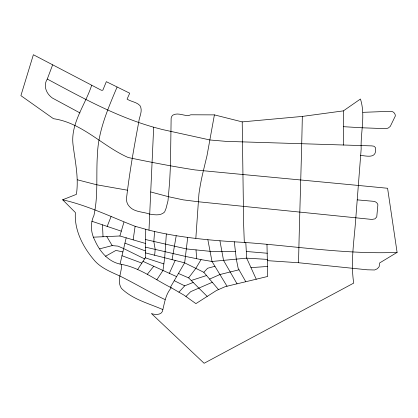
<?xml version="1.0" encoding="UTF-8"?>
<svg xmlns="http://www.w3.org/2000/svg" width="418" height="418" viewBox="0 0 418 418"><rect width="100%" height="100%" fill="white"/><g stroke="black" fill="none" stroke-linecap="round" stroke-linejoin="round"><path stroke-width="0.63" d="M242.21 121.884L243.647 224.685L244.316 242.43C295.239 246.035 345.926 254.494 397.1 252.399L387.585 188.272C323.433 182.039 259.259 176.145 195.107 169.933C172.686 166.484 150.407 162.158 128.206 157.518C102.452 146.19 82.372 122.882 53.457 118.696L20.9 95.638L33.372 54.727L101.36 90.262L102.828 90.21L106.334 81.672L129.711 93.193L127.077 99.15C131.189 101.736 136.503 101.945 139.973 105.597C143.144 110.901 139.147 116.794 138.708 122.286C134.178 146.452 129.836 170.69 126.905 195.107C126.246 198.843 126.142 203.091 128.979 206.027C133.906 212.292 142.867 211.602 149.733 214.12C154.686 214.862 160.695 215.986 164.619 211.973L166.05 208.389L168.01 200.724L169.661 181.454L170.439 165.716L171.124 118.905A6.672 5.596 27.4 0 1 172.932 115.091C177.754 112.358 183.361 115.708 188.502 115.614L190.786 114.788L214.403 114.882L242.21 121.884L302.324 116.423L343.392 110.874L360.441 99.024C365.645 115.269 360.488 132.229 361.173 148.855L355.817 217.909C354.37 239.603 350.415 261.386 353.706 283.096L204.115 363.273L151.41 313.521C155.339 315.099 162.424 315.24 162.848 309.581C164.708 301.948 165.878 293.932 171.333 287.783L184.134 295.218L195.906 303.625L216.399 290.531L225.161 286.675L267.713 276.455L266.971 244.264M397.1 252.399L379.675 262.927L379.147 266.7L377.355 268.737L374.627 269.981L367.119 269.788L298.541 262.734C299.57 213.969 301.373 165.204 302.324 116.423M137.679 269.458L145.318 257.822L145.746 229.263M244.316 242.43C212.318 240.543 180.179 237.894 148.986 230.166L153.672 127.208C116.021 116.507 81.609 97.431 47.276 79.059L52.626 64.879M91.657 85.314C85.371 104.803 70.376 123.467 73.04 144.806C75.078 161.238 78.924 177.734 76.4 194.354L62.658 199.783L75.386 212.553C74.117 230.631 83.558 248.14 95.236 261.365C101.982 268.492 111.245 272.092 119.982 276.089C135.202 283.54 149.686 292.396 165.042 299.575M195.843 238.26L198.921 194.025A413.977 299.957 -5.5 0 1 203.383 170.716L207.009 155.658L214.403 114.882M166.354 233.934L164.692 257.775L162.973 270.436L156.839 279.783M154.613 231.41L153.819 241.426L155.188 249.394L154.65 255.231M117.066 87.09C107.933 108.826 98.11 131.179 97.41 155.125C96.511 167.832 97.154 180.581 96.579 193.283C96.354 200.744 95.445 208.138 93.945 215.453C90.136 223.353 90.769 232.701 94.844 240.366C99.939 251.814 108.675 262.337 121.711 264.416C140.035 267.813 154.979 279.621 171.333 287.783M187.724 237.387L184.667 262.755L170.392 287.265M121.711 264.416C121.727 272.27 116.664 281.157 121.439 288.399C132.663 299.46 148.771 303.395 162.848 309.581M133.143 239.854L135.113 226.295C111.12 216.937 87.916 205.546 62.658 199.783M172.075 259.646L176.208 235.778M120.086 263.904L126.184 237.821M93.554 237.168L119.893 235.987L123.947 222.104M47.276 79.059C42.981 85.721 46.288 93.784 52.438 98.058L79.974 112.928M107.175 226.41L111.094 216.529M169.337 273.325L175.184 260.435M267.541 259.4L246.677 258.136L212.004 261.475L201.063 259.609L195.828 268.356L188.628 277.881L178.439 273.456M147.246 274.38L153.751 266.25M178.956 292.13L184.699 285.834L193.194 282.443M145.391 252.885L184.625 262.828L203.832 272.306L207.558 268.272L214.925 266.282M185.994 296.456L190.697 291.659L212.287 282.281M105.508 256.265L115.932 250.408L122.882 251.939M209.585 279.088L219.925 274.532L239.002 269.798M191.23 280.478L206.56 275.519M99.677 248.835L112.186 245.591L117.944 246.134L123.671 248.574L144.607 258.904M250.983 267.625L267.677 266.465M362.981 112.332L390.992 111.287C393.401 111.444 395.418 113.524 395.339 115.969L390.292 126.372L388.291 128.002L386.99 128.41L385.631 128.66L362.019 127.783L343.497 126.685M235.402 251.328L210.071 251.328L186.334 248.909L145.589 239.535M153.672 127.208L162.336 129.517L210.008 139.988L226.138 141.373L371.733 145.887L373.943 146.211L375.432 147.528C377.093 158.626 368.227 156.275 360.635 155.376M267.567 260.665L298.541 262.734M246.306 251.484L267.321 253.24M357.27 199.872L372.856 201.257C375.045 201.309 377.37 202.484 377.888 204.763L376.759 216.864L374.956 218.87L371.921 219.44L198.247 201.753L183.267 199.867L168.428 196.695L150.731 191.961M127.433 190.195L96.84 184.808L77.356 179.797M201.063 259.609L185.435 256.396L145.48 247.148M135.113 226.295L148.986 230.166M119.893 235.987L145.532 243.469M145.318 257.822L163.861 263.915M91.903 221.268L121.304 231.164M121.999 255.727L141.848 263.105M124.935 243.156L145.422 250.952M142.993 261.365L176.595 276.617M174.228 280.687L184.699 285.834M188.628 277.881L207.161 296.399M203.832 272.306L218.499 289.606M227.021 286.231L212.004 261.475L207.861 239.749M106.82 236.572L112.186 245.591M237.037 283.827L223.546 260.409L219.941 240.846M245.794 281.722L238.171 268.34L236.311 259.155L234.299 241.808M256.234 279.214L246.677 258.136L245.805 242.55M196.021 249.896L196.659 258.705M102.509 224.837L103.021 236.745M343.392 110.874L343.617 145.077"/></g></svg>
